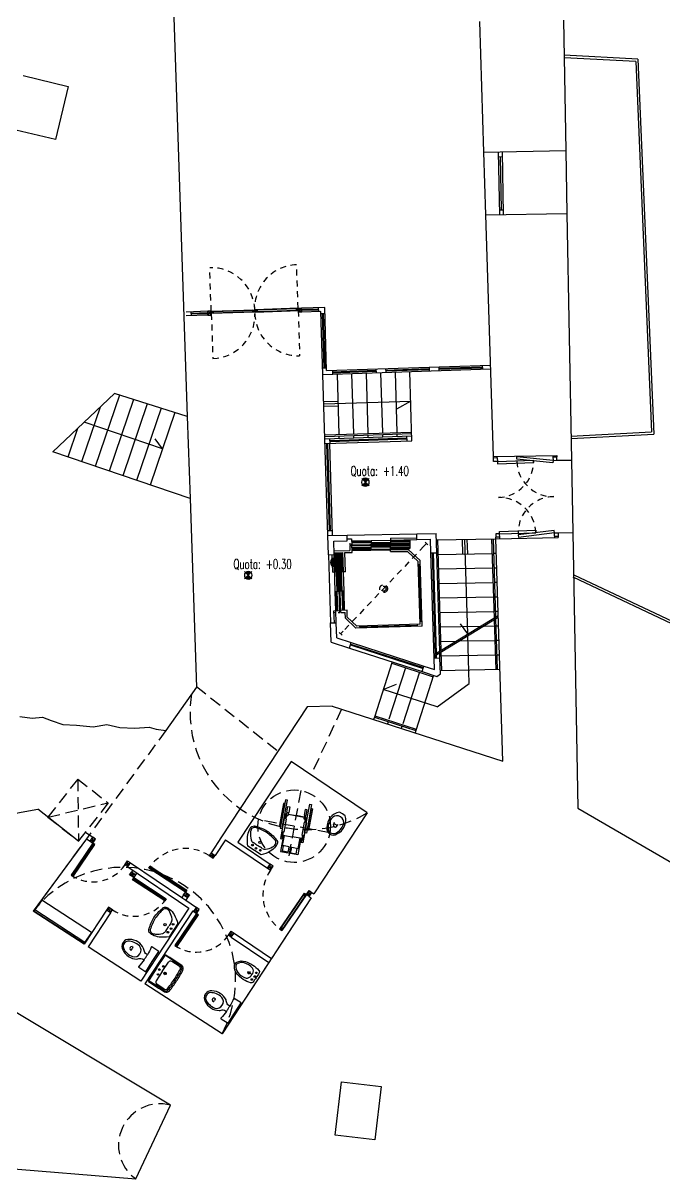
# Model space of a CAD drawing. Extents: x 152.8 to 248.8, y 69.3 to 148.3.
# Drawn here: x 175.76 to 189.01, y 93.15 to 117.06 of the extents above; entities that cross this region are included whole.
import ezdxf

# ---------------------------------------------------------------- set-up
doc = ezdxf.new("R2010")
doc.units = 0
doc.linetypes.add('HIDDEN', pattern=[0.375, 0.25, -0.125])
doc.linetypes.add('HIDDEN2', pattern=[0.1875, 0.125, -0.0625])
doc.layers.get('0').update_dxf_attribs({"linetype": 'CONTINUOUS'})
for name, color, linetype in [('CONTORXXNP----00', 255, 'CONTINUOUS'), ('INFISSI---CAZ', 2, 'CONTINUOUS'), ('INFISSI-IBCAF', 2, 'CONTINUOUS'), ('INGOMBRI--CAF', 2, 'HIDDEN2'), ('MURI', 4, 'CONTINUOUS'), ('MURI------CAJ', 4, 'CONTINUOUS'), ('PROIEZIONI', 2, 'HIDDEN'), ('QUOT-GEN--CAH', 2, 'CONTINUOUS'), ('SANITARIIBCAH', 2, 'CONTINUOUS'), ('SIMBOLI-IBCAF', 2, 'CONTINUOUS'), ('TESTI-----CAH', 2, 'CONTINUOUS'), ('VISTE-----CAF', 2, 'CONTINUOUS')]:
    doc.layers.add(name, color=color, linetype=linetype)
doc.styles.add('1', font='SIMPLEX', dxfattribs={"width": 0.65})

# ---------------------------------------------------------------- blocks, each defined once
blk = doc.blocks.new('HAN0121R')
at = {"color": 0, "linetype": 'HIDDEN'}
for p, q in [((0, 0.75), (0, -0.75)), ((-0.75, 0), (0.75, 0))]:
    blk.add_line(p, q, dxfattribs=at)
at = {"color": 0}
for p, q in [((0.107, 0.234), (0.107, 0.234)), ((0.107, -0.234), (0.107, -0.234))]:
    blk.add_line(p, q, dxfattribs=at)
for points in [[(-0.505, 0.234), (-0.505, 0.275), (0.092, 0.275), (0.092, 0.234)], [(-0.505, -0.234), (-0.505, -0.275), (0.092, -0.275), (0.092, -0.234)]]:
    blk.add_lwpolyline(points, close=True, dxfattribs=at)
for points in [[(-0.424, 0.305), (0.03, 0.305), (0.03, 0.286), (-0.423, 0.286), (-0.423, 0.305)], [(-0.208, 0.194), (-0.26, 0.194), (-0.26, 0.201), (-0.382, 0.201), (-0.382, 0.16)], [(-0.26, 0.194), (-0.26, 0.167)], [(-0.224, 0.167), (-0.224, 0)], [(-0.224, -0.167), (-0.224, 0)], [(-0.217, 0.167), (-0.217, -0.167)], [(-0.208, 0.223), (-0.117, 0.223), (-0.117, 0.234), (0.107, 0.234)], [(-0.208, 0.198), (-0.117, 0.198), (-0.117, 0.188), (0.156, 0.188), (0.156, 0.203), (0.224, 0.203)], [(-0.208, 0.198), (-0.208, 0.194)], [(0.107, 0.234), (0.156, 0.234), (0.156, 0.218), (0.247, 0.218)], [(0.107, 0.234), (0.303, 0.234)], [(0.224, 0.203), (0.224, 0.182)], [(0.224, 0.203), (0.247, 0.203)], [(0.224, 0.182), (0.224, 0.164)], [(0.224, 0.182), (0.566, 0.182), (0.566, 0.027), (0.438, 0.027), (0.438, 0.164), (0.224, 0.164)], [(0.224, 0.164), (0.224, 0)], [(0.224, -0.164), (0.224, 0)], [(0.247, 0.203), (0.303, 0.203)], [(0.303, 0.234), (0.303, 0.203)], [(0.551, 0.027), (0.551, 0.145), (0.438, 0.145)], [(-0.208, -0.194), (-0.26, -0.194), (-0.26, -0.201), (-0.382, -0.201), (-0.382, -0.16)], [(-0.26, -0.194), (-0.26, -0.167)], [(-0.208, -0.198), (-0.117, -0.198), (-0.117, -0.188), (0.156, -0.188), (0.156, -0.203), (0.224, -0.203)], [(-0.208, -0.198), (-0.208, -0.194)], [(-0.208, -0.223), (-0.117, -0.223), (-0.117, -0.234), (0.107, -0.234)], [(0.107, -0.234), (0.156, -0.234), (0.156, -0.218), (0.247, -0.218)], [(0.107, -0.234), (0.303, -0.234)], [(0.224, -0.182), (0.566, -0.182), (0.566, -0.027), (0.438, -0.027), (0.438, -0.164), (0.224, -0.164)], [(0.224, -0.182), (0.224, -0.164)], [(0.224, -0.203), (0.224, -0.182)], [(0.224, -0.203), (0.247, -0.203)], [(0.247, -0.203), (0.303, -0.203)], [(0.303, -0.234), (0.303, -0.203)], [(0.551, -0.027), (0.551, -0.145), (0.438, -0.145)], [(-0.424, -0.305), (0.03, -0.305), (0.03, -0.286), (-0.423, -0.286), (-0.423, -0.305)]]:
    blk.add_lwpolyline(points, dxfattribs=at)
for points in [[(-0.382, 0.16), (-0.26, 0.16), (-0.26, 0.167), (-0.224, 0.167, 1)], [(-0.224, 0.167), (-0.196, 0.167, 1), (-0.196, 0.194), (-0.208, 0.194)], [(-0.382, -0.16), (-0.26, -0.16), (-0.26, -0.167), (-0.224, -0.167, -1)], [(-0.224, -0.167), (-0.196, -0.167, -1), (-0.196, -0.194), (-0.208, -0.194)]]:
    blk.add_lwpolyline(points, format="xyb", dxfattribs=at)
at = {"color": 0, "linetype": 'HIDDEN'}
blk.add_circle((0, 0), 0.75, dxfattribs=at)
at = {"color": 0}
for centre, radius, start, end in [((-0.208, 0.211), 0.0125, 90, 270), ((0.247, 0.211), 0.00748, 270, 90), ((-0.208, -0.211), 0.0125, 90, 270), ((0.247, -0.211), 0.00748, 270, 90)]:
    blk.add_arc(centre, radius, start, end, dxfattribs=at)
at = {"layer": 'CONTORXXNP----00'}
for p, q in [((0.107, 0.234), (0.107, 0.234)), ((0.107, -0.234), (0.107, -0.234))]:
    blk.add_line(p, q, dxfattribs=at)
for points in [[(-0.505, 0.234), (-0.505, 0.275), (0.092, 0.275), (0.092, 0.234)], [(-0.505, -0.234), (-0.505, -0.275), (0.092, -0.275), (0.092, -0.234)]]:
    blk.add_lwpolyline(points, close=True, dxfattribs=at)
for points in [[(-0.424, 0.305), (0.03, 0.305), (0.03, 0.286), (-0.423, 0.286), (-0.423, 0.305)], [(-0.208, 0.194), (-0.26, 0.194), (-0.26, 0.201), (-0.382, 0.201), (-0.382, 0.16)], [(-0.224, 0.167), (-0.224, 0)], [(-0.224, -0.167), (-0.224, 0)], [(-0.208, 0.223), (-0.117, 0.223), (-0.117, 0.234), (0.107, 0.234)], [(-0.208, 0.198), (-0.208, 0.194)], [(0.107, 0.234), (0.303, 0.234)], [(0.224, 0.203), (0.247, 0.203)], [(0.224, 0.203), (0.224, 0.182)], [(0.224, 0.182), (0.566, 0.182), (0.566, 0.027), (0.438, 0.027), (0.438, 0.164), (0.224, 0.164)], [(0.224, 0.164), (0.224, 0)], [(0.224, -0.164), (0.224, 0)], [(0.247, 0.203), (0.303, 0.203)], [(0.303, 0.234), (0.303, 0.203)], [(-0.208, -0.194), (-0.26, -0.194), (-0.26, -0.201), (-0.382, -0.201), (-0.382, -0.16)], [(-0.208, -0.198), (-0.208, -0.194)], [(-0.208, -0.223), (-0.117, -0.223), (-0.117, -0.234), (0.107, -0.234)], [(0.107, -0.234), (0.303, -0.234)], [(0.224, -0.182), (0.566, -0.182), (0.566, -0.027), (0.438, -0.027), (0.438, -0.164), (0.224, -0.164)], [(0.224, -0.203), (0.224, -0.182)], [(0.224, -0.203), (0.247, -0.203)], [(0.247, -0.203), (0.303, -0.203)], [(0.303, -0.234), (0.303, -0.203)], [(-0.424, -0.305), (0.03, -0.305), (0.03, -0.286), (-0.423, -0.286), (-0.423, -0.305)]]:
    blk.add_lwpolyline(points, dxfattribs=at)
for points in [[(-0.382, 0.16), (-0.26, 0.16), (-0.26, 0.167), (-0.224, 0.167, 1)], [(-0.382, -0.16), (-0.26, -0.16), (-0.26, -0.167), (-0.224, -0.167, -1)]]:
    blk.add_lwpolyline(points, format="xyb", dxfattribs=at)
for centre in [(-0.208, 0.211), (-0.208, -0.211)]:
    blk.add_arc(centre, 0.0125, 90, 270, dxfattribs=at)
at = {"color": 0, "flags": 11}
blk.add_attdef('CENTROIDE', (0, 0), '', height=0.2, dxfattribs=at)
blk = doc.blocks.new('SANI312R')
at = {"color": 0}
for p, q in [((0.287, 0.036), (0.232, 0.045)), ((0.262, 0.029), (0.262, 0)), ((0.262, -0.029), (0.262, 0)), ((0.287, -0.036), (0.232, -0.045))]:
    blk.add_line(p, q, dxfattribs=at)
blk.add_lwpolyline([(0.411, 0.123, 0.368359), (0, 0.07), (0, 0), (0, -0.07, 0.368359), (0.411, -0.123, 0.296764), (0.49, 0, 0.296764)], format="xyb", close=True, dxfattribs=at)
for centre, radius, start, end in [((0.208, 0.001), 0.138, 107.1273, 180.2771), ((0.237, -0.201), 0.341, 56.6344, 101.6944), ((0.272, 0.029), 0.0102, 103.9744, 180.8496), ((0.277, -0.001), 0.0379, 0.9543, 73.9858), ((0.345, 0.001), 0.115, 359.6663, 46.2333), ((0.345, -0.001), 0.115, 313.7667, 0.3337), ((0.208, -0.001), 0.138, 179.7229, 252.8727), ((0.237, 0.201), 0.341, 258.3056, 303.3656), ((0.272, -0.029), 0.0102, 179.1504, 256.0256), ((0.277, 0.001), 0.0379, 286.0142, 359.0457)]:
    blk.add_arc(centre, radius, start, end, dxfattribs=at)
at = {"layer": 'CONTORXXNP----00'}
blk.add_lwpolyline([(0.411, 0.123, 0.368359), (0, 0.07), (0, 0), (0, -0.07, 0.368359), (0.411, -0.123, 0.296764), (0.49, 0, 0.296764)], format="xyb", close=True, dxfattribs=at)
at = {"flags": 11}
blk.add_attdef('CENTROIDE', (0.262, 0.014), '', height=0.16, dxfattribs=at)
blk = doc.blocks.new('SANI212R')
at = {"color": 0}
blk.add_lwpolyline([(0.457, -0.251, -0.064889), (0.449, -0.276, -0.165012), (0.409, -0.314, -0.107808), (0.327, -0.319, -0.104705), (0.185, -0.278, -0.082678), (0.02, -0.163), (0.02, 0), (0.02, 0.163, -0.082678), (0.185, 0.278, -0.104705), (0.327, 0.319, -0.107808), (0.409, 0.314, -0.165012), (0.449, 0.276, -0.064889), (0.457, 0.251, -0.06264), (0.5, 0, -0.06264)], format="xyb", close=True, dxfattribs=at)
for centre, radius in [((0.075, 0), 0.0175), ((0.091, 0.097), 0.0175), ((0.225, 0), 0.023), ((0.091, -0.097), 0.0175)]:
    blk.add_circle(centre, radius, dxfattribs=at)
for centre, radius, start, end in [((0.524, -0.152), 0.487, 119.2916, 137.25), ((0.37, 0.118), 0.176, 91.8941, 118.5588), ((0.356, 0.214), 0.0804, 27.4651, 83.9687), ((-0.551, -0.043), 1.021, 2.3978, 16.735), ((0.344, 0), 0.203, 174.1837, 185.8163), ((-1.121, 0.126), 1.266, 355.2172, 359.3219), ((0.265, 0.111), 0.12, 145.412, 179.821), ((-0.551, 0.043), 1.021, 343.265, 357.6022), ((-1.121, -0.126), 1.266, 0.6781, 4.7828), ((0.265, -0.111), 0.12, 180.179, 214.588), ((0.524, 0.152), 0.487, 222.75, 240.7084), ((0.37, -0.118), 0.176, 241.4412, 268.1059), ((0.356, -0.214), 0.0804, 276.0313, 332.5349)]:
    blk.add_arc(centre, radius, start, end, dxfattribs=at)
at = {"layer": 'CONTORXXNP----00'}
blk.add_lwpolyline([(0.457, -0.251, -0.064889), (0.449, -0.276, -0.165012), (0.409, -0.314, -0.107808), (0.327, -0.319, -0.104705), (0.185, -0.278, -0.082678), (0.02, -0.163), (0.02, 0), (0.02, 0.163, -0.082678), (0.185, 0.278, -0.104705), (0.327, 0.319, -0.107808), (0.409, 0.314, -0.165012), (0.449, 0.276, -0.064889), (0.457, 0.251, -0.06264), (0.5, 0, -0.06264)], format="xyb", close=True, dxfattribs=at)
at = {"flags": 11}
blk.add_attdef('CENTROIDE', (0.225, 0), '', height=0.16, dxfattribs=at)
blk = doc.blocks.new('SANI302R')
at = {"color": 0, "linetype": 'HIDDEN'}
for p, q in [((0.2, -0.038), (0.2, 0.035)), ((0.155, -0.003), (0.239, -0.003))]:
    blk.add_line(p, q, dxfattribs=at)
at = {"color": 0}
blk.add_lwpolyline([(0.541, 0, -0.143193), (0.531, -0.047, -0.19833), (0.393, -0.156, -0.131562), (0.058, -0.155, -0.292133), (0.023, -0.117, 0.024774), (0.02, 0, 0.024431), (0.023, 0.116, -0.292133), (0.058, 0.154, -0.13156), (0.393, 0.156, -0.19833), (0.531, 0.047, -0.143193), (0.541, 0)], format="xyb", dxfattribs=at)
for centre, radius in [((0.059, -0.001), 0.018), ((0.076, 0.083), 0.016), ((0.2, -0.001), 0.023), ((0.076, -0.084), 0.016)]:
    blk.add_circle(centre, radius, dxfattribs=at)
for centre, radius, start, end in [((0.137, 0.026), 0.0097, 161.8713, 227.9927), ((0.286, 0.002), 0.161, 149.7902, 170.2708), ((0.115, 0.002), 0.0235, 6.5543, 48.8306), ((0.123, 0), 0.0163, 342.8934, 16.864), ((0.214, 0.049), 0.075, 109.6061, 152.82), ((0.293, -0.242), 0.377, 73.9829, 106.0171), ((0.334, -0.067), 0.197, 26.5681, 71.5289), ((0.409, -0.007), 0.105, 3.5879, 15.2183), ((0.409, 0.007), 0.105, 344.7817, 356.4121), ((0.137, -0.027), 0.0097, 132.0073, 198.1287), ((0.286, -0.003), 0.161, 189.6867, 210.2098), ((0.115, -0.003), 0.0235, 311.1694, 353.4457), ((0.214, -0.05), 0.075, 207.18, 250.3939), ((0.293, 0.241), 0.377, 253.9829, 286.0171), ((0.334, 0.067), 0.197, 288.4711, 333.4319)]:
    blk.add_arc(centre, radius, start, end, dxfattribs=at)
at = {"layer": 'CONTORXXNP----00'}
blk.add_lwpolyline([(0.541, 0, -0.143193), (0.531, -0.047, -0.19833), (0.393, -0.156, -0.131562), (0.058, -0.155, -0.292133), (0.023, -0.117, 0.024774), (0.02, 0, 0.024431), (0.023, 0.116, -0.292133), (0.058, 0.154, -0.13156), (0.393, 0.156, -0.19833), (0.531, 0.047, -0.143193), (0.541, 0)], format="xyb", dxfattribs=at)
blk = doc.blocks.new('SANI322R')
at = {"color": 0}
for p, q in [((0.512, 0.033), (0.512, 0.005)), ((0.512, -0.024), (0.512, 0.005)), ((0.537, 0.041), (0.52, 0.043)), ((0.537, -0.031), (0.52, -0.034))]:
    blk.add_line(p, q, dxfattribs=at)
blk.add_lwpolyline([(0.661, 0.128, 0.292266), (0.317, 0.131, 0.012444), (0.287, 0.102, -0.22035), (0.205, 0.063), (0.181, 0.063, -0.027994), (0.199, 0.237, 0.025098), (0.2, 0.239, 0.424628), (0.19, 0.25), (0.02, 0.25), (0.02, 0), (0.02, -0.25), (0.19, -0.25, 0.424628), (0.2, -0.239, 0.025098), (0.199, -0.237, -0.027994), (0.181, -0.063), (0.205, -0.063, -0.22035), (0.287, -0.102, 0.012444), (0.317, -0.131, 0.292266), (0.661, -0.128, 0.296764), (0.74, -0.005), (0.74, 0.005, 0.296764)], format="xyb", close=True, dxfattribs=at)
for centre, radius, start, end in [((1.746, -0.003), 1.566, 177.5871, 179.8925), ((0.458, 0.005), 0.138, 107.1273, 180.2771), ((0.458, 0.004), 0.138, 179.7229, 252.8727), ((0.487, -0.197), 0.341, 56.6344, 101.6944), ((0.522, 0.033), 0.0102, 103.9744, 180.8496), ((0.527, 0.004), 0.0379, 0.9543, 73.9858), ((0.527, 0.005), 0.0379, 286.0142, 359.0457), ((0.595, 0.005), 0.115, 359.6663, 46.2333), ((0.595, 0.004), 0.115, 313.7667, 0.3337), ((1.746, 0.003), 1.566, 180.1075, 182.4129), ((0.487, 0.206), 0.341, 258.3056, 303.3656), ((0.522, -0.024), 0.0102, 179.1504, 256.0256)]:
    blk.add_arc(centre, radius, start, end, dxfattribs=at)
at = {"layer": 'CONTORXXNP----00'}
blk.add_lwpolyline([(0.661, 0.128, 0.292266), (0.317, 0.131, 0.012444), (0.287, 0.102, -0.22035), (0.205, 0.063), (0.181, 0.063, -0.027994), (0.199, 0.237, 0.025098), (0.2, 0.239, 0.424628), (0.19, 0.25), (0.02, 0.25), (0.02, 0), (0.02, -0.25), (0.19, -0.25, 0.424628), (0.2, -0.239, 0.025098), (0.199, -0.237, -0.027994), (0.181, -0.063), (0.205, -0.063, -0.22035), (0.287, -0.102, 0.012444), (0.317, -0.131, 0.292266), (0.661, -0.128, 0.296764), (0.74, -0.005), (0.74, 0.005, 0.296764)], format="xyb", close=True, dxfattribs=at)
at = {"flags": 11}
blk.add_attdef('CENTROIDE', (0.512, -0.01), '', height=0.16, dxfattribs=at)
blk = doc.blocks.new('SANI202R')
at = {"color": 0}
for p, q in [((0.026, 0), (0.026, 0.296)), ((0.414, 0.307), (0.046, 0.316)), ((0.393, 0.282), (0.208, 0.282)), ((0.026, 0), (0.026, -0.296)), ((0.158, 0), (0.158, 0.232)), ((0.158, 0), (0.158, -0.232)), ((0.23, 0), (0.198, 0)), ((0.23, 0), (0.23, 0.032)), ((0.23, 0), (0.23, -0.032)), ((0.23, 0), (0.262, 0)), ((0.414, -0.307), (0.046, -0.316)), ((0.393, -0.282), (0.208, -0.282))]:
    blk.add_line(p, q, dxfattribs=at)
blk.add_lwpolyline([(0.02, 0.305), (0.02, 0), (0.02, -0.305, 0.270322), (0.036, -0.325, 0.012971), (0.431, -0.325, 0.351801), (0.504, -0.25, 0.023121), (0.515, 0, 0.023121), (0.504, 0.25, 0.351801), (0.431, 0.325, 0.012971), (0.036, 0.325, 0.270322)], format="xyb", close=True, dxfattribs=at)
for centre, radius in [((0.086, 0), 0.0175), ((0.117, 0.1), 0.015), ((0.23, 0), 0.023), ((0.117, -0.1), 0.015)]:
    blk.add_circle(centre, radius, dxfattribs=at)
for centre, radius, start, end in [((0.046, 0.296), 0.02, 88.5836, 180), ((0.208, 0.232), 0.05, 90, 180), ((0.398, 0.233), 0.0491, 20.305, 95.8759), ((0.408, 0.223), 0.0841, 51.9374, 85.5914), ((-2.256, 0.008), 2.711, 359.8359, 5.134), ((0.391, 0.242), 0.0831, 5.7358, 34.8602), ((-2.226, 0.008), 2.711, 359.8359, 5.134), ((-2.256, -0.008), 2.711, 354.866, 0.1641), ((-2.226, -0.008), 2.711, 354.866, 0.1641), ((0.208, -0.232), 0.05, 180, 270), ((0.046, -0.296), 0.02, 180, 271.4164), ((0.398, -0.233), 0.0491, 264.1241, 339.695), ((0.408, -0.223), 0.0841, 274.4086, 308.0626), ((0.391, -0.242), 0.0831, 325.1398, 354.2642)]:
    blk.add_arc(centre, radius, start, end, dxfattribs=at)
at = {"layer": 'CONTORXXNP----00'}
blk.add_lwpolyline([(0.02, 0.305), (0.02, 0), (0.02, -0.305, 0.270322), (0.036, -0.325, 0.012971), (0.431, -0.325, 0.351801), (0.504, -0.25, 0.023121), (0.515, 0, 0.023121), (0.504, 0.25, 0.351801), (0.431, 0.325, 0.012971), (0.036, 0.325, 0.270322)], format="xyb", close=True, dxfattribs=at)
at = {"flags": 11}
blk.add_attdef('CENTROIDE', (0.23, 0), '', height=0.16, dxfattribs=at)
blk = doc.blocks.new('POA0022R')
at = {"color": 0}
for p, q in [((1, 0.05), (0, 0.05)), ((0, 0.05), (0, 0)), ((0.05, 0.05), (0, 0)), ((0, 0.05), (0.05, 0)), ((0, 0), (1, 0)), ((0.05, 0.05), (0.05, 0)), ((0.95, 0.04), (0.05, 0.04)), ((0.05, 0.01), (0.95, 0.01)), ((0.95, 0), (0.95, 0.05)), ((0.95, 0.05), (1, 0)), ((1, 0.05), (0.95, 0)), ((1, 0), (1, 0.05))]:
    blk.add_line(p, q, dxfattribs=at)

msp = doc.modelspace()

# ---------------------------------------------------------------- hatches: boundary and pattern name
at = {"layer": 'TESTI-----CAH'}
msp.add_hatch(color=256, dxfattribs=at).paths.add_polyline_path([(182.12569, 105.90513, 1.00000034), (182.32569, 105.90513, 1.00000034)])

# ---------------------------------------------------------------- linework, layer by layer
at = {"layer": 'INFISSI---CAZ'}
for p, q in [((181.52485, 111.08225), (181.4522, 111.15984)), ((181.45489, 111.07989), (181.52216, 111.1622)), ((181.99887, 111.17829), (181.52216, 111.1622)), ((181.87525, 111.09407), (181.87256, 111.17403)), ((182.03895, 109.87199), (181.99887, 111.17829)), ((179.58326, 111.09678), (179.13518, 111.08166)), ((179.58596, 111.01683), (179.13788, 111.00171)), ((179.23286, 111.08496), (179.23556, 111.00501)), ((179.58427, 111.0668), (179.23387, 111.05498)), ((179.58495, 111.04681), (179.23455, 111.03499)), ((179.65592, 111.01919), (179.58326, 111.09678)), ((179.58596, 111.01683), (179.65322, 111.09914)), ((181.87357, 111.14404), (181.52317, 111.13222)), ((181.87424, 111.12405), (181.52384, 111.11223)), ((181.92137, 111.09563), (181.52485, 111.08225)), ((181.96145, 109.78933), (181.92137, 111.09563)), ((181.92161, 111.05061), (182.00157, 111.05306)), ((181.98744, 109.92043), (181.95274, 111.05157)), ((182.00743, 109.92105), (181.97273, 111.05218)), ((182.03895, 109.87199), (185.42818, 109.98635)), ((182.03742, 109.92197), (181.95745, 109.91951)), ((181.96145, 109.78933), (185.43063, 109.90638)), ((182.15989, 109.84605), (183.05938, 109.8764)), ((182.16057, 109.82607), (183.06006, 109.85642)), ((183.25927, 109.88315), (184.15876, 109.9135)), ((183.25994, 109.86316), (184.15943, 109.89351)), ((184.35864, 109.92024), (185.25813, 109.95059)), ((184.35932, 109.90025), (185.25881, 109.9306)), ((181.99945, 108.5399), (183.79843, 108.6006)), ((182.00046, 108.50992), (183.79944, 108.57062)), ((182.00224, 108.45995), (183.80088, 108.52064)), ((182.00529, 108.3603), (183.80395, 108.42068)), ((182.10307, 108.42333), (183.70217, 108.47728)), ((182.10368, 108.40334), (183.70278, 108.45729)), ((186.72016, 108.0141), (185.97359, 108.08565)), ((185.56934, 107.994), (186.31899, 108.017)), ((182.46349, 106.46957), (183.90336, 106.49588)), ((185.61535, 106.49471), (186.36499, 106.51771)), ((186.74757, 106.51435), (186.00339, 106.4211)), ((182.0758, 106.06242), (182.11904, 104.65302)), ((177.14869, 100.13597), (177.26277, 100.1794)), ((177.20661, 100.09666), (177.20485, 100.21871)), ((177.86856, 99.64741), (177.98263, 99.69084)), ((177.92648, 99.6081), (177.92471, 99.73015)), ((179.61289, 99.83821), (179.7349, 99.84184)), ((179.65132, 99.89673), (179.69648, 99.78333)), ((178.04996, 99.38355), (178.00479, 99.49695)), ((180.81891, 99.57874), (180.93299, 99.62218)), ((180.87683, 99.53943), (180.87507, 99.66149)), ((178.08838, 99.44206), (177.96637, 99.43844)), ((179.08047, 99.0274), (179.20248, 99.03102)), ((179.11889, 99.08591), (179.16406, 98.97251)), ((181.62152, 99.03402), (181.7356, 99.07746)), ((181.67944, 98.99471), (181.67768, 99.11677)), ((177.57242, 98.65632), (177.52726, 98.76972)), ((179.34848, 98.64301), (179.34671, 98.76506)), ((177.61085, 98.71483), (177.48883, 98.71121)), ((179.29056, 98.68232), (179.40463, 98.72575)), ((180.06834, 98.15445), (180.06658, 98.2765)), ((180.01042, 98.19376), (180.1245, 98.23719))]:
    msp.add_line(p, q, dxfattribs=at)
at = {"layer": 'INFISSI---CAZ', "linetype": 'HIDDEN2'}
msp.add_line((184.05139, 106.23833), (182.38429, 104.48414), dxfattribs=at)
at = {"layer": 'INFISSI---CAZ'}
for points in [[(181.52485, 111.08225), (181.45489, 111.07989), (181.4522, 111.15984), (181.52216, 111.1622)], [(179.58596, 111.01683), (179.65592, 111.01919), (179.65322, 111.09914), (179.58326, 111.09678)], [(185.5672, 108.06397), (185.56934, 107.994), (185.48938, 107.99155), (185.48724, 108.06152)], [(186.72016, 108.0141), (186.71539, 107.96433), (185.96882, 108.03588), (185.97359, 108.08565)], [(186.71889, 108.08409), (186.72016, 108.0141), (186.80015, 108.01556), (186.79887, 108.08555)], [(185.56934, 107.994), (185.57088, 107.94403), (186.32053, 107.96703), (186.31899, 108.017)], [(185.61749, 106.42474), (185.61535, 106.49471), (185.53538, 106.49226), (185.53753, 106.42229)], [(185.61535, 106.49471), (185.61381, 106.54469), (186.36346, 106.56769), (186.36499, 106.51771)], [(186.74757, 106.51435), (186.74135, 106.56396), (185.99717, 106.47071), (186.00339, 106.4211)], [(186.74885, 106.44436), (186.74757, 106.51435), (186.82756, 106.51581), (186.82884, 106.44582)], [(177.14869, 100.13597), (177.20661, 100.09666), (177.26277, 100.1794), (177.20485, 100.21871)], [(177.92648, 99.6081), (177.86856, 99.64741), (177.92471, 99.73015), (177.98263, 99.69084)], [(179.65132, 99.89673), (179.61289, 99.83821), (179.69648, 99.78333), (179.7349, 99.84184)], [(178.08838, 99.44206), (178.04996, 99.38355), (177.96637, 99.43844), (178.00479, 99.49695)], [(180.81891, 99.57874), (180.87683, 99.53943), (180.93299, 99.62218), (180.87507, 99.66149)], [(179.08047, 99.0274), (179.11889, 99.08591), (179.20248, 99.03102), (179.16406, 98.97251)], [(181.67944, 98.99471), (181.62152, 99.03402), (181.67768, 99.11677), (181.7356, 99.07746)], [(177.57242, 98.65632), (177.61085, 98.71483), (177.52726, 98.76972), (177.48883, 98.71121)], [(179.29056, 98.68232), (179.34848, 98.64301), (179.40463, 98.72575), (179.34671, 98.76506)], [(180.06834, 98.15445), (180.01042, 98.19376), (180.06658, 98.2765), (180.1245, 98.23719)]]:
    msp.add_lwpolyline(points, dxfattribs=at)
at = {"layer": 'INFISSI---CAZ', "linetype": 'HIDDEN2'}
for radius in [0.08, 0.05]:
    msp.add_circle((183.21784, 105.36124), radius, dxfattribs=at)
at = {"layer": 'INFISSI-IBCAF'}
for p, q in [((185.25712, 109.98058), (185.25982, 109.90062)), ((182.15888, 109.87604), (182.16158, 109.79608)), ((183.05837, 109.90639), (183.06107, 109.82643)), ((183.25826, 109.91313), (183.26095, 109.83318)), ((184.15774, 109.94348), (184.16044, 109.86353)), ((184.35763, 109.95023), (184.36033, 109.87027))]:
    msp.add_line(p, q, dxfattribs=at)
at = {"layer": 'INGOMBRI--CAF'}
for p, q in [((179.65322, 111.09914), (179.62287, 111.99863)), ((181.45212, 111.16201), (181.41813, 112.06137)), ((179.65491, 111.0491), (179.68627, 110.1197)), ((181.45381, 111.11204), (181.48167, 110.17812))]:
    msp.add_line(p, q, dxfattribs=at)
for centre, radius, start, end in [((179.65322, 111.09914), 0.9, 1.932495, 91.932495), ((181.45064, 111.16196), 0.9, 92.070376, 182.070376), ((179.65592, 111.01919), 0.9, 271.932495, 1.932495), ((181.45349, 111.07768), 0.9, 181.794614, 271.794614), ((185.56934, 107.994), 0.75, 271.757379, 1.757379), ((186.72016, 108.0141), 0.75, 181.046859, 271.046859), ((185.61535, 106.49471), 0.75, 1.757379, 91.757379), ((186.74757, 106.51435), 0.75, 91.046859, 181.046859), ((179.11889, 99.08591), 0.9, 56.709228, 146.709228), ((177.20661, 100.09666), 0.8, 235.835901, 325.835901), ((181.62152, 99.03402), 0.9, 145.835901, 235.835901), ((178.04996, 99.38355), 0.8, 236.709228, 326.709228), ((179.34848, 98.64301), 0.8, 235.835901, 325.835901)]:
    msp.add_arc(centre, radius, start, end, dxfattribs=at)
at = {"layer": 'MURI'}
for p, q in [((175.76811, 115.97099), (176.69402, 115.75027)), ((176.69402, 115.75027), (176.43178, 114.64948)), ((176.43178, 114.64948), (175.49784, 114.87197)), ((182.21461, 94.05699), (182.3447, 95.15934)), ((182.3447, 95.15934), (183.16587, 95.06243)), ((183.16587, 95.06243), (183.03577, 93.96008)), ((183.03577, 93.96008), (182.21461, 94.05699))]:
    msp.add_line(p, q, dxfattribs=at)
at = {"layer": 'MURI------CAJ'}
for p, q in [((178.4781, 129.07969), (179.15825, 108.92198)), ((185.2931, 114.38909), (185.21029, 117.08803)), ((186.93384, 117.11952), (186.98317, 114.41997)), ((185.2931, 114.38909), (186.98317, 114.41997)), ((185.33297, 113.0896), (187.00692, 113.12019)), ((185.48631, 108.09157), (185.33297, 113.0896)), ((187.00692, 113.12019), (187.1001, 108.02104)), ((177.65364, 109.39437), (176.3799, 108.18775)), ((179.15825, 108.92198), (177.65364, 109.39437)), ((179.21557, 107.22295), (176.3799, 108.18775)), ((185.48631, 108.09157), (186.79832, 108.11554)), ((185.48724, 108.06152), (185.48631, 108.09157)), ((185.5672, 108.06397), (185.56628, 108.09402)), ((186.71834, 108.11408), (186.71889, 108.08409)), ((186.79832, 108.11554), (186.79887, 108.08555)), ((186.80015, 108.01556), (187.1001, 108.02104)), ((179.21557, 107.22295), (179.34709, 103.32517)), ((182.06353, 106.46226), (182.46349, 106.46957)), ((182.0758, 106.06242), (182.06353, 106.46226)), ((182.46717, 106.34962), (182.46349, 106.46957)), ((183.90336, 106.49588), (184.30333, 106.50319)), ((183.90704, 106.37593), (183.90336, 106.49588)), ((183.90704, 106.37593), (184.18702, 106.38105)), ((184.19561, 106.10116), (184.18702, 106.38105)), ((184.3156, 106.10335), (184.30333, 106.50319)), ((185.53845, 106.39224), (185.53753, 106.42229)), ((185.53845, 106.39224), (186.82938, 106.41583)), ((185.67952, 101.7944), (185.53845, 106.39224)), ((185.61841, 106.39469), (185.61749, 106.42474)), ((186.74885, 106.44436), (186.7494, 106.41436)), ((186.82756, 106.51581), (187.12751, 106.52129)), ((186.82884, 106.44582), (186.82938, 106.41583)), ((187.12751, 106.52129), (187.23162, 100.82384)), ((182.1872, 106.3445), (182.46717, 106.34962)), ((182.19579, 106.06461), (182.1872, 106.3445)), ((184.10607, 106.29587), (184.05139, 106.23833)), ((184.07708, 106.32342), (184.13506, 106.26832)), ((182.0758, 106.06242), (182.19579, 106.06461)), ((184.19561, 106.10116), (184.3156, 106.10335)), ((182.11904, 104.65302), (182.23898, 104.6567)), ((182.13131, 104.25321), (182.11904, 104.65302)), ((182.24866, 104.34143), (182.23898, 104.6567)), ((182.38429, 104.48414), (182.3296, 104.4266)), ((182.13131, 104.25321), (182.51197, 104.13034)), ((182.24866, 104.34143), (182.54883, 104.24454)), ((182.30061, 104.45416), (182.35859, 104.39905)), ((182.51197, 104.13034), (182.54883, 104.24454)), ((184.01412, 103.64547), (184.05098, 103.75967)), ((184.05098, 103.75967), (184.26961, 103.6891)), ((184.38251, 103.92241), (184.26257, 103.91873)), ((184.26961, 103.6891), (184.26257, 103.91873)), ((184.39239, 103.60052), (184.38251, 103.92241)), ((184.01412, 103.64547), (184.31864, 103.54717)), ((184.31864, 103.54717), (184.39239, 103.60052)), ((179.34709, 103.32517), (178.71621, 102.43039)), ((181.63603, 102.91923), (179.86682, 100.22491)), ((182.15295, 102.93272), (181.63603, 102.91923)), ((182.15295, 102.93272), (185.67952, 101.7944)), ((181.30355, 101.7878), (180.20564, 100.11581)), ((182.87585, 100.7207), (181.30355, 101.7878)), ((176.91386, 100.13388), (176.06613, 100.80333)), ((182.87585, 100.7207), (181.77795, 99.04872)), ((182.87585, 100.7207), (181.77795, 99.04872)), ((187.23162, 100.82384), (196.92622, 95.16807)), ((177.07597, 100.18533), (175.97263, 98.68771)), ((177.05252, 100.32209), (177.20659, 100.21753)), ((177.07597, 100.18533), (177.15043, 100.13479)), ((179.86682, 100.22491), (179.65132, 99.89673)), ((179.94957, 100.16875), (179.7349, 99.84184)), ((179.94957, 100.16875), (180.81891, 99.57874)), ((180.20564, 100.11581), (180.87507, 99.66149)), ((177.98263, 99.69084), (179.04339, 98.97092)), ((177.92594, 99.60847), (179.18967, 98.75079)), ((178.03113, 99.53707), (178.00479, 99.49695)), ((178.11388, 99.48091), (178.08838, 99.44206)), ((178.80861, 94.67751), (171.08688, 99.30838)), ((179.08047, 99.0274), (179.04339, 98.97092)), ((179.16406, 98.97251), (179.12614, 98.91476)), ((181.67944, 98.99471), (181.72305, 98.96512)), ((181.7356, 99.07746), (181.77795, 99.04872)), ((179.18967, 98.75079), (178.19908, 97.24223)), ((179.12614, 98.91476), (179.34671, 98.76506)), ((181.72305, 98.96512), (180.89962, 97.71113)), ((181.72305, 98.96512), (180.97648, 97.82817)), ((177.02483, 98.00459), (175.97263, 98.68771)), ((177.48883, 98.71121), (177.02483, 98.00459)), ((177.57242, 98.65632), (177.10871, 97.95013)), ((179.27242, 98.69462), (178.28296, 97.18778)), ((179.27242, 98.69462), (179.29056, 98.68232)), ((180.06834, 98.15445), (180.84473, 97.62753)), ((180.1245, 98.23719), (180.89962, 97.71113)), ((178.19908, 97.24223), (177.10871, 97.95013)), ((180.92158, 97.74457), (179.87658, 96.15315)), ((180.84473, 97.62753), (179.87658, 96.15315)), ((179.87658, 96.15315), (178.28296, 97.18778)), ((178.092, 93.15307), (178.80861, 94.67751)), ((172.62013, 93.60182), (178.092, 93.15307))]:
    msp.add_line(p, q, dxfattribs=at)
at = {"layer": 'MURI------CAJ', "linetype": 'HIDDEN'}
msp.add_line((182.34874, 102.86952), (181.71745, 101.50689), dxfattribs=at)
at = {"layer": 'MURI------CAJ', "color": 0}
for points in [[(181.52485, 111.08225), (181.52485, 111.08225), (181.52485, 111.08225), (181.52216, 111.1622), (181.52216, 111.1622), (181.52216, 111.1622)], [(179.58596, 111.01683), (179.58596, 111.01683), (179.58596, 111.01683), (179.58326, 111.09678), (179.58326, 111.09678), (179.58326, 111.09678)], [(185.5672, 108.06397), (185.5672, 108.06397), (185.5672, 108.06397), (185.48724, 108.06152), (185.48724, 108.06152), (185.48724, 108.06152)], [(186.71889, 108.08409), (186.71889, 108.08409), (186.71889, 108.08409), (186.79887, 108.08555), (186.79887, 108.08555), (186.79887, 108.08555)], [(185.61749, 106.42474), (185.61749, 106.42474), (185.61749, 106.42474), (185.53753, 106.42229), (185.53753, 106.42229), (185.53753, 106.42229)], [(186.74885, 106.44436), (186.74885, 106.44436), (186.74885, 106.44436), (186.82884, 106.44582), (186.82884, 106.44582), (186.82884, 106.44582)], [(177.14869, 100.13597), (177.14869, 100.13597), (177.14869, 100.13597), (177.20485, 100.21871), (177.20485, 100.21871), (177.20485, 100.21871)], [(177.92648, 99.6081), (177.92648, 99.6081), (177.92648, 99.6081), (177.98263, 99.69084), (177.98263, 99.69084), (177.98263, 99.69084)], [(179.65132, 99.89673), (179.65132, 99.89673), (179.65132, 99.89673), (179.7349, 99.84184), (179.7349, 99.84184), (179.7349, 99.84184)], [(178.08838, 99.44206), (178.08838, 99.44206), (178.08838, 99.44206), (178.00479, 99.49695), (178.00479, 99.49695), (178.00479, 99.49695)], [(180.81891, 99.57874), (180.81891, 99.57874), (180.81891, 99.57874), (180.87507, 99.66149), (180.87507, 99.66149), (180.87507, 99.66149)], [(179.08047, 99.0274), (179.08047, 99.0274), (179.08047, 99.0274), (179.16406, 98.97251), (179.16406, 98.97251), (179.16406, 98.97251)], [(181.67944, 98.99471), (181.67944, 98.99471), (181.67944, 98.99471), (181.7356, 99.07746), (181.7356, 99.07746), (181.7356, 99.07746)], [(179.29056, 98.68232), (179.29056, 98.68232), (179.29056, 98.68232), (179.34671, 98.76506), (179.34671, 98.76506), (179.34671, 98.76506)], [(177.57242, 98.65632), (177.57242, 98.65632), (177.57242, 98.65632), (177.48883, 98.71121), (177.48883, 98.71121), (177.48883, 98.71121)], [(180.06834, 98.15445), (180.06834, 98.15445), (180.06834, 98.15445), (180.1245, 98.23719), (180.1245, 98.23719), (180.1245, 98.23719)]]:
    msp.add_lwpolyline(points, dxfattribs=at)
at = {"layer": 'MURI------CAJ'}
for points in [[(175.69825, 102.71453), (175.94982, 102.6854), (176.16454, 102.70101), (176.34413, 102.63076), (176.58619, 102.54881), (176.87119, 102.5371), (177.21475, 102.50198), (177.49584, 102.54881), (177.76523, 102.48636), (178.07365, 102.47856), (178.37037, 102.49807), (178.51482, 102.45124), (178.71621, 102.43039)], [(173.06933, 100.04388), (173.52772, 100.1132), (174.00581, 100.28698), (174.36075, 100.3956), (174.67223, 100.50421), (175.25173, 100.5911), (175.45456, 100.68524), (175.72258, 100.73592), (176.06613, 100.80333)]]:
    msp.add_lwpolyline(points, dxfattribs=at)
at = {"layer": 'PROIEZIONI', "linetype": 'HIDDEN'}
msp.add_line((179.34668, 103.33719), (181.03349, 102.00162), dxfattribs=at)
at = {"layer": 'PROIEZIONI'}
for p, q in [((178.71621, 102.43039), (175.97263, 98.68771)), ((176.89313, 101.42216), (176.27763, 100.63402)), ((176.89313, 101.42216), (177.52363, 100.92976)), ((176.89313, 101.42216), (176.90813, 100.14162)), ((176.27873, 100.63544), (177.52363, 100.92976)), ((177.52363, 100.92976), (176.90813, 100.14162)), ((176.27763, 100.63402), (176.90813, 100.14162))]:
    msp.add_line(p, q, dxfattribs=at)
at = {"layer": 'PROIEZIONI', "linetype": 'HIDDEN'}
for centre, radius, start, end in [((181.63312, 102.79431), 2.41748, 170.737143, 300.93466), ((177.82227, 97.2628), 2.33485, 331.623929, 142.390417)]:
    msp.add_arc(centre, radius, start, end, dxfattribs=at)
at = {"layer": 'PROIEZIONI'}
msp.add_arc((178.59302, 93.8482), 0.85687, 75.427697, 234.21835, dxfattribs=at)
at = {"layer": 'QUOT-GEN--CAH'}
for p, q in [((182.84098, 107.56204), (182.7652, 107.63783)), ((182.79169, 107.61133), (182.8212, 107.64083)), ((182.8524, 107.57347), (182.79611, 107.62976)), ((182.80407, 107.59896), (182.84808, 107.64297)), ((182.86478, 107.58584), (182.8125, 107.63812)), ((182.81644, 107.58658), (182.86838, 107.63852)), ((182.82882, 107.57421), (182.88496, 107.63035)), ((182.87715, 107.59822), (182.83253, 107.64284)), ((182.84098, 107.56204), (182.91677, 107.63783)), ((182.88953, 107.61059), (182.85882, 107.6413)), ((182.84098, 107.56204), (182.7652, 107.48626)), ((182.78375, 107.50439), (182.84119, 107.56183)), ((182.818, 107.48412), (182.79053, 107.5116)), ((182.79752, 107.49341), (182.85357, 107.54946)), ((182.84592, 107.48096), (182.80291, 107.52397)), ((182.8142, 107.48535), (182.86594, 107.53708)), ((182.86665, 107.48497), (182.81528, 107.53634)), ((182.88353, 107.49284), (182.82766, 107.54872)), ((182.83466, 107.48105), (182.87831, 107.52471)), ((182.89746, 107.50366), (182.84003, 107.56109)), ((182.84098, 107.56204), (182.91677, 107.48626)), ((182.8619, 107.48355), (182.89069, 107.51234)), ((180.41973, 105.63668), (180.34395, 105.71247)), ((180.37045, 105.68597), (180.39995, 105.71547)), ((180.43116, 105.64811), (180.37486, 105.7044)), ((180.38282, 105.6736), (180.42683, 105.71761)), ((180.44353, 105.66048), (180.39125, 105.71276)), ((180.3952, 105.66122), (180.44713, 105.71316)), ((180.40757, 105.64885), (180.46371, 105.70499)), ((180.45591, 105.67285), (180.41128, 105.71748)), ((180.41973, 105.63668), (180.49552, 105.71247)), ((180.46828, 105.68523), (180.43757, 105.71594)), ((180.41973, 105.63668), (180.34395, 105.5609)), ((180.3625, 105.57903), (180.41994, 105.63647)), ((180.39676, 105.55876), (180.36929, 105.58623)), ((180.37627, 105.56805), (180.43232, 105.6241)), ((180.42467, 105.5556), (180.38166, 105.59861)), ((180.39296, 105.55999), (180.44469, 105.61172)), ((180.44541, 105.55961), (180.39403, 105.61098)), ((180.46228, 105.56748), (180.40641, 105.62336)), ((180.41341, 105.55569), (180.45707, 105.59935)), ((180.47622, 105.5783), (180.41878, 105.63573)), ((180.41973, 105.63668), (180.49552, 105.5609)), ((180.44065, 105.55819), (180.46944, 105.58698))]:
    msp.add_line(p, q, dxfattribs=at)
for centre, start, end in [((182.84098, 107.56204), 135, 225), ((182.84098, 107.56204), 45, 135), ((182.84098, 107.56204), 315, 45), ((182.84098, 107.56204), 225, 315), ((180.41973, 105.63668), 135, 225), ((180.41973, 105.63668), 45, 135), ((180.41973, 105.63668), 315, 45), ((180.41973, 105.63668), 225, 315)]:
    msp.add_arc(centre, 0.08124, start, end, dxfattribs=at)
at = {"layer": 'SANITARIIBCAH'}
for p, q in [((176.15334, 98.91614), (175.98697, 98.69032)), ((177.17563, 98.25245), (176.15334, 98.91614)), ((177.02193, 98.01839), (175.98697, 98.69032)), ((177.0384, 98.04347), (176.0048, 98.71452)), ((177.17563, 98.25245), (177.02193, 98.01839))]:
    msp.add_line(p, q, dxfattribs=at)
at = {"layer": 'TESTI-----CAH'}
msp.add_circle((182.22569, 105.90513), 0.1, dxfattribs=at)
at = {"layer": 'VISTE-----CAF'}
for p, q in [((188.42932, 116.26517), (186.94804, 116.34238)), ((188.47591, 116.31293), (186.95065, 116.39243)), ((188.42932, 116.26517), (188.75301, 108.60389)), ((188.47591, 116.31293), (188.80542, 108.55651)), ((185.33297, 113.0896), (185.2931, 114.38909)), ((185.61794, 113.09481), (185.59419, 114.39459)), ((185.59602, 114.29461), (185.676, 114.29607)), ((185.65611, 113.19552), (185.63601, 114.29534)), ((185.69793, 113.09627), (185.67418, 114.39605)), ((186.98317, 114.41997), (187.00692, 113.12019)), ((185.61611, 113.19479), (185.6961, 113.19625)), ((182.0019, 108.45994), (181.96111, 109.78932)), ((182.29928, 108.55002), (182.26094, 109.79944)), ((182.59911, 108.56013), (182.56077, 109.80955)), ((182.89894, 108.57025), (182.8606, 109.81967)), ((183.19877, 108.58037), (183.16044, 109.82979)), ((183.4986, 108.59048), (183.46027, 109.8399)), ((183.80395, 108.42068), (183.7601, 109.85002)), ((177.75798, 109.36161), (177.25705, 107.88931)), ((178.04429, 109.27172), (177.54106, 107.79268)), ((177.35646, 109.11285), (176.97304, 107.98594)), ((178.33059, 109.18184), (177.82507, 107.69605)), ((178.6169, 109.09195), (178.10909, 107.59942)), ((181.97819, 109.23258), (182.27805, 109.24178)), ((181.97973, 109.1826), (183.77888, 109.2378)), ((181.98126, 109.13262), (182.28112, 109.14182)), ((183.77888, 109.2378), (183.4815, 109.07479)), ((178.64815, 108.25242), (177.02952, 108.80314)), ((178.90321, 109.00206), (178.3931, 107.50279)), ((179.15825, 108.92198), (179.21557, 107.22295)), ((176.88886, 108.66989), (176.68903, 108.08258)), ((182.60156, 108.48017), (182.60003, 108.53015)), ((182.90139, 108.49029), (182.89986, 108.54026)), ((183.20122, 108.5004), (183.19969, 108.55038)), ((183.50105, 108.51052), (183.49952, 108.5605)), ((187.08931, 108.51475), (188.75301, 108.60389)), ((187.09199, 108.46471), (188.80542, 108.55651)), ((178.64815, 108.25242), (178.49754, 108.46063)), ((182.06353, 106.46226), (182.00224, 108.45995)), ((182.10046, 106.56295), (182.04527, 108.36164)), ((182.12046, 106.56332), (182.06526, 108.36231)), ((182.10172, 108.46331), (182.10509, 108.36336)), ((182.16352, 106.46409), (182.10525, 108.36337)), ((182.30173, 108.47005), (182.3002, 108.52003)), ((183.70401, 108.41731), (183.70094, 108.51727)), ((187.1001, 108.02104), (187.12751, 106.52129)), ((182.06046, 106.56222), (182.16045, 106.56405)), ((182.46595, 106.3896), (182.55671, 106.39126)), ((182.55673, 106.39003), (182.55729, 106.27002)), ((183.35667, 106.40373), (183.9059, 106.41314)), ((183.35667, 106.40373), (183.35705, 106.32373)), ((184.30742, 106.36974), (185.53845, 106.39224)), ((184.85715, 106.07974), (184.84797, 106.37881)), ((184.95796, 104.42444), (184.89795, 106.38034)), ((184.95714, 106.08156), (184.94792, 106.38187)), ((185.50873, 104.75233), (185.45847, 106.3904)), ((185.53819, 104.77035), (185.48846, 106.39132)), ((182.19383, 106.14459), (182.5211, 106.15057)), ((182.51714, 106.30272), (182.5173, 106.26934)), ((182.5173, 106.26934), (183.75721, 106.29058)), ((182.51739, 106.24934), (183.75755, 106.27058)), ((182.51929, 106.25005), (182.5211, 106.15057)), ((182.55691, 106.35003), (183.35686, 106.36373)), ((182.5571, 106.31003), (183.35705, 106.32373)), ((182.55717, 106.33503), (182.95714, 106.34188)), ((182.55734, 106.32503), (182.95731, 106.33188)), ((182.55882, 106.21004), (183.35876, 106.22374)), ((182.56637, 106.11139), (182.55891, 106.28464)), ((182.55957, 106.19505), (182.95954, 106.2019)), ((182.55974, 106.18505), (182.95971, 106.1919)), ((182.56, 106.17006), (182.95997, 106.17691)), ((182.56465, 106.15137), (183.72713, 106.17261)), ((182.95689, 106.35688), (182.95726, 106.27687)), ((182.95715, 106.30188), (183.75709, 106.31558)), ((182.95719, 106.29188), (183.75714, 106.30558)), ((182.95997, 106.17691), (182.95761, 106.25688)), ((182.95805, 106.24188), (183.75799, 106.25558)), ((182.95835, 106.23189), (183.75829, 106.24559)), ((182.95997, 106.17691), (183.75973, 106.1906)), ((183.35686, 106.36373), (183.90704, 106.37593)), ((183.35693, 106.34873), (183.7569, 106.35558)), ((183.35698, 106.33873), (183.75695, 106.34558)), ((183.36165, 106.12592), (183.35876, 106.22374)), ((183.3592, 106.20875), (183.75918, 106.2156)), ((183.3595, 106.19875), (183.75947, 106.2056)), ((183.72713, 106.17261), (183.97041, 105.94095)), ((183.75661, 106.37259), (183.75973, 106.1906)), ((184.40773, 104.0788), (184.33742, 106.37029)), ((182.16683, 105.70402), (182.15579, 106.06388)), ((182.19456, 106.1046), (182.37454, 106.10789)), ((182.21909, 105.30491), (182.19579, 106.06461)), ((182.22183, 105.70503), (182.20956, 106.10487)), ((182.23182, 105.70521), (182.21956, 106.10505)), ((182.27409, 105.30592), (182.24955, 106.1056)), ((182.28409, 105.3061), (182.25955, 106.10579)), ((182.31258, 104.86655), (182.27455, 106.10606)), ((182.33258, 104.86691), (182.29454, 106.10667)), ((182.33407, 105.30763), (182.30953, 106.10732)), ((182.34406, 105.30806), (182.31952, 106.10775)), ((182.36176, 105.7092), (182.3495, 106.10904)), ((182.37176, 105.70963), (182.35949, 106.10947)), ((182.39901, 105.31043), (182.37454, 106.10789)), ((182.41454, 106.10862), (182.56637, 106.11139)), ((182.42671, 105.712), (182.41454, 106.10862)), ((183.36165, 106.12592), (183.71144, 106.13232)), ((183.71144, 106.13232), (183.93094, 105.92331)), ((183.9708, 104.62392), (183.93094, 105.92331)), ((184.01201, 104.58516), (183.97041, 105.94095)), ((184.26257, 103.91873), (184.19561, 106.10116)), ((184.28988, 104.00671), (184.22559, 106.10208)), ((184.30952, 104.01873), (184.24558, 106.10269)), ((184.37826, 104.06078), (184.3156, 106.10335)), ((184.34662, 106.07041), (185.46766, 106.09089)), ((185.49766, 106.09144), (185.54765, 106.09236)), ((182.16683, 105.70402), (182.24682, 105.70549)), ((182.27136, 104.9058), (182.24682, 105.70549)), ((182.42671, 105.712), (182.34678, 105.70855)), ((182.37131, 104.90887), (182.34678, 105.70855)), ((183.93278, 105.86334), (183.97276, 105.86456)), ((183.95277, 105.86395), (183.98895, 104.6845)), ((184.35582, 105.77053), (185.47686, 105.79101)), ((185.50686, 105.79156), (185.55685, 105.79247)), ((184.36502, 105.47064), (185.48606, 105.49113)), ((185.51606, 105.49168), (185.56605, 105.49259)), ((187.13119, 105.60225), (198.66965, 100.14881)), ((187.14833, 105.64603), (198.69835, 100.1874)), ((182.21909, 105.30491), (182.29909, 105.30637)), ((182.23136, 104.90507), (182.21909, 105.30491)), ((182.24636, 104.90553), (182.23409, 105.30537)), ((182.25635, 104.90584), (182.24408, 105.30568)), ((182.39901, 105.31043), (182.31908, 105.30699)), ((182.38629, 104.90982), (182.37402, 105.30967)), ((182.39629, 104.91013), (182.38402, 105.30997)), ((182.41128, 104.91059), (182.39901, 105.31043)), ((184.37422, 105.17076), (185.49526, 105.19125)), ((185.52526, 105.1918), (185.57526, 105.19271)), ((182.19137, 104.90434), (182.31136, 104.90653)), ((182.199, 104.65547), (182.19137, 104.90434)), ((182.1921, 104.86435), (182.23259, 104.86509)), ((182.23898, 104.6567), (182.23136, 104.90507)), ((182.27921, 104.86594), (182.31258, 104.86655)), ((182.46124, 104.91274), (182.33135, 104.90714)), ((182.33258, 104.86691), (182.42257, 104.86856)), ((182.42621, 104.75004), (182.42257, 104.86856)), ((182.42621, 104.75004), (182.64609, 104.54326)), ((182.46568, 104.76783), (182.46124, 104.91274)), ((182.46568, 104.76783), (182.66142, 104.58374)), ((185.58729, 104.80039), (184.26042, 103.98869)), ((185.58835, 104.76587), (184.26148, 103.95417)), ((184.38342, 104.87088), (185.50446, 104.89137)), ((185.54128, 103.69147), (185.50979, 104.71781)), ((185.53446, 104.89191), (185.58446, 104.89283)), ((185.57126, 103.69239), (185.53925, 104.73583)), ((184.01201, 104.58516), (182.64609, 104.54326)), ((183.9708, 104.62392), (182.66142, 104.58374)), ((182.72139, 104.58558), (182.72262, 104.5456)), ((183.91144, 104.60209), (182.722, 104.56559)), ((183.91083, 104.62208), (183.91206, 104.5821)), ((183.96896, 104.68389), (184.00894, 104.68512)), ((184.39262, 104.571), (185.23756, 104.58644)), ((184.95796, 104.42444), (184.80734, 104.63265)), ((185.29681, 104.58752), (185.51366, 104.59148)), ((185.54366, 104.59203), (185.59366, 104.59295)), ((182.54883, 104.24454), (184.05098, 103.75967)), ((184.40183, 104.27112), (184.73196, 104.27715)), ((184.79122, 104.27823), (185.52287, 104.2916)), ((184.98942, 103.39898), (184.95901, 104.39011)), ((185.55286, 104.29215), (185.60286, 104.29306)), ((182.51197, 104.13034), (184.01412, 103.64547)), ((182.53347, 104.19695), (184.03562, 103.71209)), ((182.53961, 104.21599), (184.04176, 103.73112)), ((184.38251, 103.92241), (184.37932, 104.02626)), ((184.42023, 103.67135), (184.40878, 104.04428)), ((184.41103, 103.97123), (185.53207, 103.99172)), ((185.56206, 103.99227), (185.61206, 103.99318)), ((183.39465, 103.84542), (183.02604, 102.70344)), ((183.38544, 103.81687), (184.24192, 103.54041)), ((184.29255, 103.91965), (184.29094, 103.97219)), ((184.31254, 103.92026), (184.31058, 103.98421)), ((183.67093, 103.72472), (183.32689, 102.65887)), ((183.95643, 103.63257), (183.61239, 102.56672)), ((184.25114, 103.56896), (183.88252, 102.42698)), ((184.39023, 103.6708), (185.62126, 103.6933)), ((183.21034, 103.27443), (183.48423, 103.38857)), ((184.32147, 102.91578), (183.21034, 103.27443)), ((184.32147, 102.91578), (184.98942, 103.39898)), ((183.02604, 102.70344), (183.01068, 102.65586)), ((183.02604, 102.70344), (183.88252, 102.42698)), ((183.03525, 102.73199), (183.89174, 102.45553)), ((183.31153, 102.61129), (183.29617, 102.5637)), ((183.59703, 102.51913), (183.58167, 102.47155)), ((183.88252, 102.42698), (183.86717, 102.3794)), ((179.04339, 98.97092), (179.12614, 98.91476))]:
    msp.add_line(p, q, dxfattribs=at)

# ---------------------------------------------------------------- block references
at = {"layer": 'INFISSI---CAZ'}
for p, xscale, yscale, zscale, rotation in [((181.46056, 111.1623), 0.8999999761581421, 1.000000014901161, 0.8999999761581421, 182.001435479159), ((179.65322, 111.09914), -0.8999999761581421, 1.000000014901161, 0.8999999761581421, 182.0014354791612), ((177.20661, 100.09666), 0.8000000119209291, 1.000000014901161, 0.8000000119209291, 235.8359012163128), ((179.11889, 99.08591), 0.8999999761581421, -1.000000014901161, 0.8999999761581421, 146.7092282042402), ((178.04996, 99.38355), 0.8000000119209291, -1.000000014901161, 0.8000000119209291, 326.7092279707832), ((181.62152, 99.03402), 0.8999999761581421, -1.000000014901161, 0.8999999761581421, 235.8359013803548), ((179.34848, 98.64301), 0.8000000119209291, 1.000000014901161, 0.8000000119209291, 235.8359012110301)]:
    msp.add_blockref('POA0022R', p, dxfattribs=dict(at, xscale=xscale, yscale=yscale, zscale=zscale, rotation=rotation))
at = {"layer": 'SANITARIIBCAH'}
for name, p, rotation in [('SANI312R', (182.36435, 100.70222), 238.1953082350809), ('SANI212R', (180.53799, 99.92683), 57.19483501006975), ('SANI212R', (178.88738, 98.28624), 146.7092278650038), ('SANI322R', (178.45081, 97.63714), 147.0071726778887), ('SANI202R', (178.50758, 97.52986), 326.7092279833701), ('SANI302R', (180.60146, 97.30378), 146.709227926976), ('SANI322R', (180.15347, 96.57251), 147.0071726778887)]:
    msp.add_blockref(name, p, dxfattribs=dict(at, rotation=rotation))
at = {"layer": 'SIMBOLI-IBCAF', "rotation": 259.6883770855926}
msp.add_blockref('HAN0121R', (181.36882, 100.44662), dxfattribs=at)

# ---------------------------------------------------------------- texts
at = {"layer": 'QUOT-GEN--CAH', "style": '1', "width": 0.65}
for p in [(182.53537, 107.69542), (180.11412, 105.77006)]:
    msp.add_text('Quota:', height=0.2, dxfattribs=at).set_placement(p)
for tag, p in [('+1.40', (183.20445, 107.69542)), ('+0.30', (180.78321, 105.77006))]:
    msp.add_attdef(tag, p, '0.00', height=0.2, dxfattribs=at)

doc.saveas('drawing.dxf')
